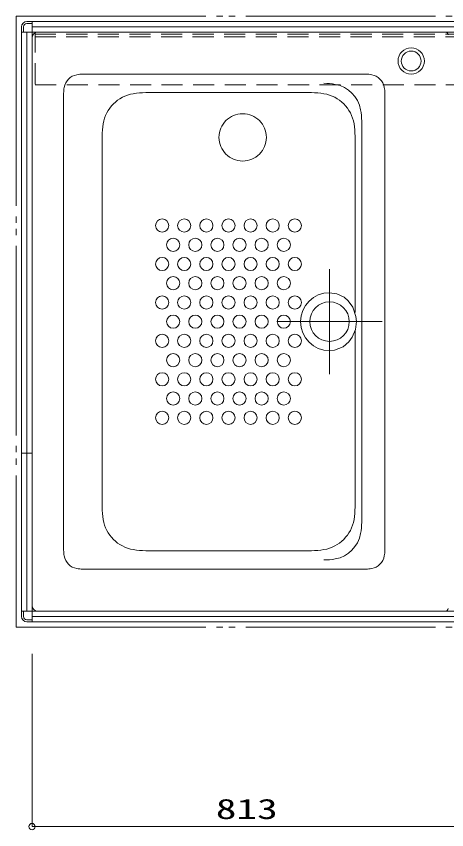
# Model space of a CAD drawing. Units: millimetres on the paper. Extents: x -305 to 305, y -152 to 152.
# Drawn here: x -244.9 to -204.1, y 6.8 to 84.1 of the extents above; entities that cross this region are included whole.
import ezdxf
from ezdxf.enums import TextEntityAlignment as Align

# ---------------------------------------------------------------- set-up
doc = ezdxf.new("R2010")
doc.units = ezdxf.units.MM
for name, pattern in [('DASHED2', [3, 2, -1]), ('LONG_CHAIN', [21, 18, -1, 1, -1]), ('LONG_DOUBLE_CHAIN', [21.8, 18, -1, 0.6, -0.6, 0.6, -1])]:
    doc.linetypes.add(name, pattern=pattern)
doc.layers.add('0-0_0', color=7, linetype='Continuous', lineweight=9)
doc.layers.add('0-1_VIEW0001', color=7, linetype='Continuous', lineweight=9)
doc.styles.add('ＭＳ ゴシック', font='')
doc.styles.get('ＭＳ ゴシック').set_extended_font_data('MS Gothic')

# ---------------------------------------------------------------- blocks, each defined once
blk = doc.blocks.new('_ORIGIN')
at = {"layer": '0-0_0'}
blk.add_line((0, 0), (-1, 0), dxfattribs=at)
blk.add_circle((0, 0), 0.5, dxfattribs=at)

msp = doc.modelspace()

# ---------------------------------------------------------------- linework, layer by layer
at = {"layer": '0-1_VIEW0001', "linetype": 'LONG_DOUBLE_CHAIN'}
for p, q in [((-244.934, 84.073), (-244.934, 26.073)), ((-244.934, 26.073), (-203.359, 26.073))]:
    msp.add_line(p, q, dxfattribs=at)
at = {"layer": '0-1_VIEW0001'}
for p, q in [((-243.934, 83.573), (-243.434, 83.573)), ((-243.434, 83.573), (-163.434, 83.573)), ((-243.434, 83.573), (-243.434, 83.173)), ((-163.434, 83.573), (-243.434, 83.573)), ((-243.434, 26.573), (-243.434, 83.573)), ((-244.434, 82.573), (-244.434, 83.073)), ((-244.234, 82.573), (-244.234, 83.073)), ((-243.934, 83.373), (-243.434, 83.373)), ((-163.434, 83.073), (-243.434, 83.073)), ((-244.434, 82.573), (-244.434, 27.573)), ((-244.434, 82.573), (-244.034, 82.573)), ((-162.434, 82.573), (-244.434, 82.573)), ((-244.434, 27.573), (-244.434, 82.573)), ((-243.934, 27.573), (-243.934, 82.573)), ((-243.434, 28.122), (-243.434, 82.023)), ((-242.884, 82.573), (-204.184, 82.573)), ((-238.637, 78.573), (-211.732, 78.573)), ((-240.434, 33.371), (-240.434, 76.775)), ((-232.645, 76.823), (-216.904, 76.823)), ((-209.934, 76.775), (-209.934, 33.371)), ((-212.134, 74.11), (-212.134, 36.036)), ((-236.784, 72.683), (-236.784, 37.462)), ((-212.764, 72.683), (-212.764, 55.946)), ((-212.764, 54.2), (-212.764, 37.462)), ((-244.434, 42.573), (-243.434, 42.573)), ((-232.645, 33.323), (-216.904, 33.323)), ((-238.637, 31.573), (-211.732, 31.573)), ((-244.434, 27.573), (-244.034, 27.573)), ((-244.434, 27.573), (-244.434, 27.073)), ((-242.884, 27.573), (-244.434, 27.573)), ((-244.234, 27.573), (-244.234, 27.073)), ((-203.359, 27.073), (-243.434, 27.073)), ((-242.884, 27.573), (-203.309, 27.573)), ((-242.884, 27.572), (-204.184, 27.572)), ((-243.934, 26.773), (-243.434, 26.773)), ((-243.934, 26.573), (-243.434, 26.573)), ((-243.434, 26.573), (-243.434, 26.973)), ((-243.434, 26.573), (-203.359, 26.573)), ((-203.359, 26.573), (-243.434, 26.573)), ((-243.434, 23.533), (-243.434, 7.125)), ((-242.834, 7.125), (-203.359, 7.125))]:
    msp.add_line(p, q, dxfattribs=at)
at = {"layer": '0-1_VIEW0001', "color": 6, "linetype": 'DASHED2'}
for p, q in [((-243.184, 82.373), (-163.684, 82.373)), ((-243.184, 82.123), (-163.684, 82.123)), ((-243.134, 77.623), (-243.134, 82.573)), ((-243.134, 77.573), (-163.684, 77.573))]:
    msp.add_line(p, q, dxfattribs=at)
at = {"layer": '0-1_VIEW0001', "linetype": 'LONG_CHAIN'}
for p, q in [((-215.184, 50.073), (-215.184, 60.073)), ((-210.184, 55.073), (-220.184, 55.073))]:
    msp.add_line(p, q, dxfattribs=at)
at = {"layer": '0-1_VIEW0001', "linetype": 'LONG_DOUBLE_CHAIN'}
msp.add_lwpolyline([(-244.934, 84.073), (-161.934, 84.073), (-161.934, 72.498)], dxfattribs=at)
at = {"layer": '0-1_VIEW0001'}
msp.add_lwpolyline([(-215.184, 57.823), (-214.493, 57.72), (-213.808, 57.389), (-213.403, 57.042), (-212.98, 56.458), (-212.675, 55.573), (-212.632, 55.073), (-212.727, 54.328), (-213.035, 53.59), (-213.356, 53.154), (-213.899, 52.697), (-214.72, 52.369), (-215.184, 52.323)], dxfattribs=at)
for centre, radius in [((-207.434, 79.824), 1.25), ((-207.434, 79.824), 0.94), ((-231.084, 64.197), 0.625), ((-228.984, 64.197), 0.625), ((-226.884, 64.197), 0.625), ((-224.784, 64.197), 0.625), ((-222.684, 64.197), 0.625), ((-220.584, 64.197), 0.625), ((-218.484, 64.197), 0.625), ((-230.034, 62.372), 0.625), ((-227.934, 62.372), 0.625), ((-225.834, 62.372), 0.625), ((-223.734, 62.372), 0.625), ((-221.634, 62.372), 0.625), ((-219.534, 62.372), 0.625), ((-231.084, 60.547), 0.625), ((-228.984, 60.547), 0.625), ((-226.884, 60.547), 0.625), ((-224.784, 60.547), 0.625), ((-222.684, 60.547), 0.625), ((-220.584, 60.547), 0.625), ((-218.484, 60.547), 0.625), ((-230.034, 58.722), 0.625), ((-227.934, 58.722), 0.625), ((-225.834, 58.722), 0.625), ((-223.734, 58.722), 0.625), ((-221.634, 58.722), 0.625), ((-219.534, 58.722), 0.625), ((-231.084, 56.897), 0.625), ((-228.984, 56.897), 0.625), ((-226.884, 56.897), 0.625), ((-224.784, 56.897), 0.625), ((-222.684, 56.897), 0.625), ((-220.584, 56.897), 0.625), ((-218.484, 56.897), 0.625), ((-215.184, 55.073), 1.875), ((-230.034, 55.072), 0.625), ((-227.934, 55.072), 0.625), ((-225.834, 55.072), 0.625), ((-223.734, 55.072), 0.625), ((-221.634, 55.072), 0.625), ((-219.534, 55.072), 0.625), ((-231.084, 53.247), 0.625), ((-228.984, 53.247), 0.625), ((-226.884, 53.247), 0.625), ((-224.784, 53.247), 0.625), ((-222.684, 53.247), 0.625), ((-220.584, 53.247), 0.625), ((-218.484, 53.247), 0.625), ((-230.034, 51.422), 0.625), ((-227.934, 51.422), 0.625), ((-225.834, 51.422), 0.625), ((-223.734, 51.422), 0.625), ((-221.634, 51.422), 0.625), ((-219.534, 51.422), 0.625), ((-231.084, 49.597), 0.625), ((-228.984, 49.597), 0.625), ((-226.884, 49.597), 0.625), ((-224.784, 49.597), 0.625), ((-222.684, 49.597), 0.625), ((-220.584, 49.597), 0.625), ((-218.484, 49.597), 0.625), ((-230.034, 47.772), 0.625), ((-227.934, 47.772), 0.625), ((-225.834, 47.772), 0.625), ((-223.734, 47.772), 0.625), ((-221.634, 47.772), 0.625), ((-219.534, 47.772), 0.625), ((-231.084, 45.947), 0.625), ((-228.984, 45.947), 0.625), ((-226.884, 45.947), 0.625), ((-224.784, 45.947), 0.625), ((-222.684, 45.947), 0.625), ((-220.584, 45.947), 0.625), ((-218.484, 45.947), 0.625)]:
    msp.add_circle(centre, radius, dxfattribs=at)
at = {"layer": '0-1_VIEW0001', "linetype": 'LONG_DOUBLE_CHAIN'}
msp.add_circle((-223.434, 72.573), 2.25, dxfattribs=at)
at = {"layer": '0-1_VIEW0001'}
for centre, radius, start, end in [((-243.934, 83.073), 0.5, 90, 180), ((-243.934, 83.073), 0.3, 90, 180), ((-242.884, 82.023), 0.55, 90, 180), ((-204.184, 82.323), 0.25, 0, 90), ((-238.909, 77.048), 1.5, 100.47531, 169.52468), ((-238.637, 75.573), 3, 90, 100.47531), ((-211.732, 75.573), 3, 79.52469, 90), ((-211.459, 77.048), 1.5, 10.47531, 79.52468), ((-237.434, 76.775), 3, 169.52468, 180), ((-215.73, 71.705), 6, 79.52468, 90), ((-215.184, 74.655), 3, 10.47531, 79.52469), ((-212.934, 76.775), 3, 0, 10.47531), ((-233.234, 73.273), 3.5, 99.69632, 170.30368), ((-232.645, 69.823), 7, 90, 99.69632), ((-216.904, 69.823), 7, 80.30368, 90), ((-216.314, 73.273), 3.5, 9.69632, 80.30368), ((-218.134, 74.11), 6, 0, 10.47531), ((-229.784, 72.683), 7, 170.30368, 180.00001), ((-219.764, 72.683), 7, 0, 9.69632), ((-215.184, 55.073), 2.75, 90, 269.99995), ((-229.784, 37.462), 7, 179.99999, 189.69632), ((-219.764, 37.462), 7, 350.30368, 0), ((-233.234, 36.873), 3.5, 189.69632, 260.30368), ((-216.314, 36.873), 3.5, 279.69632, 350.30368), ((-218.134, 36.036), 6, 349.52469, 0), ((-215.184, 35.49), 3, 280.47531, 349.52469), ((-237.434, 33.371), 3, 180, 190.47532), ((-232.645, 40.323), 7, 260.30368, 270), ((-216.904, 40.323), 7, 270, 279.69632), ((-212.934, 33.371), 3, 349.52469, 0), ((-238.909, 33.098), 1.5, 190.47532, 259.52469), ((-215.73, 38.44), 6, 270, 280.47532), ((-211.459, 33.098), 1.5, 280.47532, 349.52469), ((-238.637, 34.573), 3, 259.52469, 270), ((-211.732, 34.573), 3, 270, 280.47531), ((-242.884, 28.122), 0.55, 180, 270), ((-204.184, 27.822), 0.25, 270, 0), ((-243.934, 27.073), 0.5, 180, 270), ((-243.934, 27.073), 0.3, 180, 270)]:
    msp.add_arc(centre, radius, start, end, dxfattribs=at)

# ---------------------------------------------------------------- block references
at = {"layer": '0-1_VIEW0001', "xscale": 0.6, "yscale": 0.6, "rotation": 180}
msp.add_blockref('_ORIGIN', (-243.434, 7.125), dxfattribs=at)

# ---------------------------------------------------------------- texts
at = {"layer": '0-1_VIEW0001', "style": 'ＭＳ ゴシック', "width": 1.5}
msp.add_text('813', height=1.921, dxfattribs=at).set_placement((-225.985, 7.264), align=Align.BOTTOM_LEFT)

doc.saveas('drawing.dxf')
